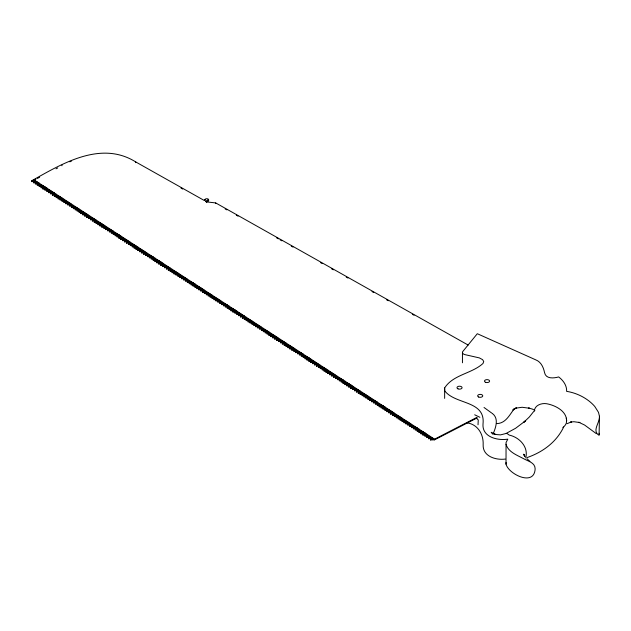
<?xml version="1.0" encoding="UTF-8"?>
<svg xmlns="http://www.w3.org/2000/svg" width="631" height="631" viewBox="0 0 631 631"><rect width="100%" height="100%" fill="white"/><g stroke="black" fill="none" stroke-linecap="round" stroke-linejoin="round"><path stroke-width="0.95" d="M599.45 416.239C600.065 422.683 591.515 430.768 599.095 435.351L599.45 416.239L598.496 412.358L594.796 406.506A63.218 36.503 0 0 0 588.668 400.756C582.239 395.866 574.596 392.616 566.622 391.354A39.777 22.968 0 0 0 558.656 376.928C553.852 378.324 545.839 379.152 544.561 372.645C543.496 367.337 541.019 361.76 535.545 359.757L477.304 333.712L462.846 351.435A4.125 2.382 0 0 0 464.913 354.63L479.308 357.887L482.597 359.654L483.725 361.516L482.991 363.472C471.743 373.749 453.113 374.554 444.642 387.955L444.642 398.39M506.023 444.256C508.286 452.096 517.041 455.14 523.564 458.666C527.973 461.214 535.143 462.555 535.143 468.904C534.291 486.809 508.61 474.236 506.023 464.187L506.054 442.544L507.813 439.144C497.433 440.809 481.887 436.999 483.023 423.937C485.578 400.164 455.196 404.794 444.768 390.881L444.642 387.955M506.023 464.187L506.054 462.476M478.022 424.797L478.259 419.923L476.334 418.164M534.315 411.388C534.37 405.331 541.477 402.862 546.588 403.722C555.761 405.347 568.547 411.917 566.315 423.149A12.462 10.569 63.6 0 1 562.868 427.495M493.142 433.899C495.729 427.566 499.058 418.566 492.425 413.526M204.87 200.327L204.996 199.467A1.885 1.088 0 0 1 208.191 199.065A1.885 1.088 0 0 1 207.165 200.855L206.865 200.879A5.166 2.981 0 0 0 205.588 201.25L206.708 201.904L215.707 202.93L468.163 345.062M204.933 200.232L204.996 200.122A1.885 1.088 0 0 1 205.532 199.633M204.933 199.577L204.823 199.727A6.846 3.952 0 0 1 204.058 200.366L135.775 161.962C101.749 140.658 63.92 162.561 33.719 179.646M563.649 427.069C556.416 442.197 542.565 452.253 526.995 457.609M533.66 411.538L529.338 416.988L523.698 422.391L525.292 420.972L515.622 428.26L506.314 433.339M566.315 418.14L566.693 420.735M34.737 181.499L31.55 181.618L31.55 180.955L33.632 179.59L434.538 439.184L476.492 417.588M36.637 182.73L33.451 182.848L33.451 182.185L35.533 180.821L31.55 180.955M38.538 183.96L35.352 184.078L35.352 183.416L37.434 182.051L33.451 182.185M37.253 184.646L41.236 184.504L41.236 185.167L37.253 185.301L37.253 184.646L39.335 183.274L39.335 183.936M39.146 185.877L43.137 185.735L43.137 186.397L39.146 186.531L39.146 185.877L41.236 184.504M41.047 187.107L45.03 186.965L45.03 187.628L41.047 187.762L41.047 187.107L43.137 185.735M42.947 188.338L46.931 188.196L46.931 188.85L42.947 188.992L42.947 188.338L45.03 186.965M42.947 188.992L44.336 188.077M44.848 189.568L48.832 189.426L48.832 190.081L44.848 190.223L44.848 189.568L46.931 188.196M46.749 190.799L50.732 190.657L50.732 191.311L46.749 191.453L46.749 190.799L48.832 189.426M48.65 192.029L52.633 191.887L52.633 192.542L48.65 192.684L48.65 192.029L50.732 190.657M50.543 193.26L54.534 193.118L54.534 193.772L50.543 193.914L50.543 193.26L52.633 191.887M52.444 194.49L56.435 194.348L56.435 195.003L52.444 195.145L52.444 194.49L54.534 193.118M52.444 195.145L54.534 193.772M54.345 195.72L58.328 195.578L58.328 196.233L54.345 196.375L54.345 195.72L56.435 194.348M54.345 196.375L56.435 195.003M56.246 196.951L60.229 196.809L60.229 197.464L56.246 197.606L56.246 196.951L58.328 195.578M56.246 197.606L58.328 196.233M61.333 198.726L58.147 198.836L58.147 198.181L60.229 196.809M58.147 198.836L60.229 197.464M63.234 199.956L60.048 200.066L60.048 199.412L62.13 198.039L58.147 198.181M65.135 201.186L61.948 201.297L61.948 200.642L64.031 199.27L60.048 199.412M67.036 202.417L63.841 202.527L63.841 201.873L65.932 200.5L61.948 200.642M68.929 203.647L65.742 203.758L65.742 203.103L67.832 201.731L63.841 201.873M70.83 204.878L67.643 204.988L67.643 204.334L69.725 202.961L65.742 203.103M72.731 206.1L69.544 206.219L69.544 205.564L71.626 204.192L67.643 204.334M74.632 207.331L71.445 207.449L71.445 206.794L73.527 205.422L69.544 205.564M76.532 208.561L73.346 208.68L73.346 208.025L75.428 206.652L75.428 207.307M79.23 209.768L75.247 209.91L75.247 209.255L77.329 207.883L73.346 208.025M81.131 210.999L77.14 211.14L77.14 210.486L79.23 209.113L75.247 209.255M83.024 212.229L79.041 212.371L79.041 211.708L81.131 210.344L77.14 210.486M84.925 213.459L80.942 213.601L80.942 212.939L83.024 211.574L79.041 211.708M80.942 213.601L82.33 212.686M86.826 214.69L82.842 214.832L82.842 214.169L84.925 212.805L80.942 212.939M82.842 214.832L84.231 213.917M88.726 215.92L84.743 216.054L84.743 215.4L86.826 214.035L82.842 214.169M84.743 216.054L86.132 215.147M86.644 216.63L90.627 216.488L88.537 217.861L88.537 218.515L90.627 217.151L86.644 217.285L86.644 216.63L88.726 215.258L84.743 215.4M86.644 217.285L88.032 216.378M90.438 219.091L94.429 218.949L92.339 220.322L92.339 220.976L94.429 219.604L90.438 219.746L90.438 219.091L92.528 217.719L88.537 217.861M90.438 219.746L92.528 218.381L88.537 218.515M94.24 221.552L98.223 221.41L96.141 222.782L96.141 223.437L98.223 222.065L94.24 222.207L94.24 221.552L96.322 220.18L92.339 220.322M94.24 222.207L96.322 220.834L92.339 220.976M98.042 224.013L102.025 223.871L99.943 225.243L99.943 225.898L102.025 224.526L98.042 224.668L98.042 224.013L100.124 222.64L96.141 222.782M98.042 224.668L100.124 223.295L96.141 223.437M105.03 227.018L101.836 227.128L101.836 226.474L103.926 225.101L99.943 225.243M101.836 227.128L103.926 225.756L99.943 225.898M106.923 228.248L103.736 228.359L103.736 227.704L105.827 226.332L101.836 226.474M108.824 229.479L105.637 229.589L105.637 228.935L107.72 227.562L103.736 227.704M110.725 230.709L107.538 230.82L107.538 230.165L109.62 228.793L105.637 228.935M112.626 231.94L109.439 232.05L109.439 231.396L111.521 230.023L107.538 230.165M111.34 232.626L115.323 232.484L115.323 233.139L111.34 233.281L111.34 232.626L113.422 231.254L113.422 231.908M113.241 233.856L117.224 233.715L117.224 234.369L113.241 234.511L113.241 233.856L115.323 232.484M115.134 235.087L119.125 234.945L119.125 235.6L115.134 235.742L115.134 235.087L117.224 233.715M121.018 236.83L117.035 236.972L117.035 236.317L119.125 234.945M122.919 238.061L118.936 238.202L118.936 237.548L121.018 236.175L117.035 236.317M118.936 238.202L120.324 237.288M124.82 239.291L120.836 239.433L120.836 238.778L122.919 237.406L118.936 237.548M120.836 239.433L122.225 238.518M126.721 240.521L122.737 240.663L122.737 240.009L124.82 238.636L120.836 238.778M122.737 240.663L124.126 239.748M124.638 241.239L128.621 241.097L126.531 242.462L126.531 243.124L128.621 241.752L124.638 241.894L124.638 241.239L126.721 239.867L122.737 240.009M124.638 241.894L126.026 240.979M128.432 243.692L132.423 243.558L130.333 244.923L130.333 245.585L132.423 244.213L128.432 244.355L128.432 243.692L130.522 242.328L126.531 242.462M128.432 244.355L130.522 242.982L126.531 243.124M132.234 246.153L136.217 246.011L134.135 247.384L134.135 248.038L136.217 246.674L132.234 246.808L132.234 246.153L134.316 244.789L130.333 244.923M132.234 246.808L134.316 245.443L130.333 245.585M136.036 248.614L140.019 248.472L137.937 249.844L137.937 250.499L140.019 249.135L136.036 249.269L136.036 248.614L138.118 247.242L134.135 247.384M136.036 249.269L138.118 247.904L134.135 248.038M139.83 251.075L143.821 250.933L141.73 252.305L141.73 252.96L143.821 251.588L139.83 251.73L139.83 251.075L141.92 249.702L137.937 249.844M139.83 251.73L141.92 250.357L137.937 250.499M143.631 253.536L147.615 253.394L145.532 254.766L145.532 255.421L147.615 254.048L143.631 254.19L143.631 253.536L145.714 252.163L141.73 252.305M143.631 254.19L145.714 252.818L141.73 252.96M150.62 256.541L147.433 256.651L147.433 255.997L149.515 254.624L145.532 254.766M149.334 257.227L153.317 257.085L153.317 257.74L149.334 257.882L149.334 257.227L151.416 255.855L151.416 256.509M151.235 258.458L155.218 258.316L155.218 258.97L151.235 259.112L151.235 258.458L153.317 257.085M153.128 259.688L157.119 259.546L157.119 260.201L153.128 260.343L153.128 259.688L155.218 258.316M155.029 260.918L159.012 260.777L159.012 261.431L155.029 261.573L155.029 260.918L157.119 259.546M155.029 261.573L156.417 260.658M156.93 262.149L160.913 262.007L160.913 262.662L156.93 262.804L156.93 262.149L159.012 260.777M156.93 262.804L158.318 261.889M158.831 263.379L162.814 263.237L162.814 263.892L158.831 264.034L158.831 263.379L160.913 262.007M158.831 264.034L160.219 263.119M164.715 265.123L160.731 265.265L160.731 264.61L162.814 263.237M160.731 265.265L162.12 264.35M162.632 265.84L166.616 265.698L164.525 267.071L164.525 267.725L166.616 266.353L162.632 266.495L162.632 265.84L164.715 264.468L160.731 264.61M162.632 266.495L164.021 265.58M170.417 268.814L166.426 268.956L166.426 268.301L168.516 266.929L164.525 267.071M166.426 268.956L167.822 268.041M172.31 270.044L168.327 270.186L168.327 269.532L170.417 268.159L166.426 268.301M168.327 270.186L169.715 269.271M174.211 271.275L170.228 271.417L170.228 270.762L172.31 269.39L168.327 269.532M170.228 271.417L171.616 270.502M176.112 272.505L172.129 272.647L172.129 271.993L174.211 270.62L170.228 270.762M172.129 272.647L173.517 271.732M178.013 273.736L174.03 273.878L174.03 273.215L176.112 271.851L172.129 271.993M174.03 273.878L175.418 272.963M179.914 274.966L175.931 275.108L175.931 274.446L178.013 273.081L174.03 273.215M181.018 276.22L177.824 276.339L177.824 275.676L179.914 274.311L175.931 274.446M182.911 277.451L179.725 277.561L179.725 276.906L181.815 275.542L177.824 275.676M184.812 278.681L181.625 278.792L181.625 278.137L183.708 276.764L179.725 276.906M186.713 279.912L183.526 280.022L183.526 279.367L185.609 277.995L181.625 278.137M188.614 281.142L185.427 281.252L185.427 280.598L187.51 279.225L183.526 279.367M187.328 281.828L191.311 281.686L191.311 282.341L187.328 282.483L187.328 281.828L189.41 280.456L189.41 281.11M189.229 283.059L193.212 282.917L193.212 283.571L189.229 283.713L189.229 283.059L191.311 281.686M191.122 284.289L195.113 284.147L195.113 284.802L191.122 284.944L191.122 284.289L193.212 282.917M193.023 285.52L197.006 285.378L197.006 286.032L193.023 286.174L193.023 285.52L195.113 284.147M194.924 286.75L198.907 286.608L198.907 287.263L194.924 287.405L194.924 286.75L197.006 285.378M196.825 287.981L200.808 287.839L200.808 288.493L196.825 288.635L196.825 287.981L198.907 286.608M198.726 289.211L202.709 289.069L202.709 289.724L198.726 289.866L198.726 289.211L200.808 287.839M200.626 290.441L204.61 290.299L204.61 290.954L200.626 291.096L200.626 290.441L202.709 289.069M202.519 291.672L206.511 291.53L206.511 292.185L202.519 292.327L202.519 291.672L204.61 290.299M202.519 292.327L204.61 290.954M207.607 293.447L204.42 293.557L204.42 292.902L206.511 291.53M204.42 293.557L206.511 292.185M209.508 294.677L206.321 294.787L206.321 294.133L208.411 292.76L204.42 292.902M211.409 295.907L208.222 296.018L208.222 295.363L210.304 293.991L206.321 294.133M213.31 297.138L210.123 297.248L210.123 296.594L212.205 295.221L208.222 295.363M215.21 298.368L212.024 298.479L212.024 297.824L214.106 296.452L210.123 296.594M217.111 299.591L213.925 299.709L213.925 299.055L216.007 297.682L212.024 297.824M219.012 300.821L215.818 300.94L215.818 300.285L217.908 298.913L213.925 299.055M220.905 302.052L217.719 302.17L217.719 301.515L219.809 300.143L215.818 300.285M222.806 303.282L219.62 303.401L219.62 302.746L221.702 301.373L217.719 301.515M224.707 304.513L221.52 304.631L221.52 303.968L223.603 302.604L219.62 302.746M226.608 305.743L223.421 305.861L223.421 305.199L225.504 303.834L221.52 303.968M225.322 306.429L229.305 306.295L229.305 306.95L225.322 307.092L225.322 306.429L227.405 305.065L227.405 305.719M227.223 307.66L231.206 307.518L231.206 308.18L227.223 308.322L227.223 307.66L229.305 306.295M229.116 308.89L233.107 308.748L233.107 309.411L229.116 309.545L229.116 308.89L231.206 307.518M231.017 310.121L235 309.979L235 310.641L231.017 310.775L231.017 310.121L233.107 308.748M231.017 310.775L232.405 309.868M232.918 311.351L236.901 311.209L236.901 311.872L232.918 312.006L232.918 311.351L235 309.979M232.918 312.006L234.306 311.091M234.819 312.582L238.802 312.44L238.802 313.094L234.819 313.236L234.819 312.582L236.901 311.209M236.72 313.812L240.703 313.67L240.703 314.325L236.72 314.467L236.72 313.812L238.802 312.44M238.621 315.043L242.604 314.901L242.604 315.555L238.621 315.697L238.621 315.043L240.703 313.67M240.514 316.273L244.505 316.131L244.505 316.786L240.514 316.928L240.514 316.273L242.604 314.901M240.514 316.928L242.604 315.555M242.414 317.503L246.405 317.361L246.405 318.016L242.414 318.158L242.414 317.503L244.505 316.131M242.414 318.158L244.505 316.786M244.315 318.734L248.298 318.592L246.216 319.964L246.216 320.619L248.298 319.247L244.315 319.389L244.315 318.734L246.405 317.361M244.315 319.389L246.405 318.016M251.304 321.739L248.117 321.849L248.117 321.195L250.199 319.822L246.216 319.964M248.117 321.849L250.199 320.477L246.216 320.619M253.205 322.969L250.018 323.08L250.018 322.425L252.1 321.053L248.117 321.195M255.105 324.2L251.919 324.31L251.919 323.656L254.001 322.283L250.018 322.425M257.006 325.43L253.812 325.541L253.812 324.886L255.902 323.514L251.919 323.656M258.899 326.661L255.713 326.771L255.713 326.117L257.803 324.744L253.812 324.886M260.8 327.891L257.614 328.002L257.614 327.347L259.696 325.975L255.713 326.117M262.701 329.122L259.515 329.232L259.515 328.577L261.597 327.205L257.614 327.347M264.602 330.344L261.415 330.463L261.415 329.808L263.498 328.435L259.515 328.577M267.299 331.551L263.316 331.693L263.316 331.038L265.399 329.666L265.399 330.321M269.2 332.782L265.217 332.923L265.217 332.269L267.299 330.896L263.316 331.038M271.101 334.012L267.11 334.154L267.11 333.499L269.2 332.127L265.217 332.269M272.994 335.242L269.011 335.384L269.011 334.73L271.101 333.357L267.11 333.499M269.011 335.384L270.399 334.469M274.895 336.473L270.912 336.615L270.912 335.952L272.994 334.588L269.011 334.73M270.912 336.615L272.3 335.7M276.796 337.703L272.813 337.845L272.813 337.183L274.895 335.818L270.912 335.952M272.813 337.845L274.201 336.93M274.714 338.413L278.697 338.271L276.615 339.644L276.615 340.298L278.697 338.934L274.714 339.076L274.714 338.413L276.796 337.049L272.813 337.183M274.714 339.076L276.102 338.161M278.508 340.874L282.499 340.732L280.409 342.105L280.409 342.759L282.499 341.395L278.508 341.529L278.508 340.874L280.598 339.502L276.615 339.644M278.508 341.529L280.598 340.164L276.615 340.298M282.309 343.335L286.293 343.193L284.21 344.565L284.21 345.22L286.293 343.848L282.309 343.99L282.309 343.335L284.4 341.963L280.409 342.105M282.309 343.99L284.4 342.625L280.409 342.759M286.111 345.796L290.094 345.654L288.012 347.026L288.012 347.681L290.094 346.309L286.111 346.451L286.111 345.796L288.193 344.423L284.21 344.565M286.111 346.451L288.193 345.078L284.21 345.22M289.913 348.257L293.896 348.115L291.806 349.487L291.806 350.142L293.896 348.769L289.913 348.911L289.913 348.257L291.995 346.884L288.012 347.026M289.913 348.911L291.995 347.539L288.012 347.681M296.893 351.262L293.707 351.372L293.707 350.718L295.797 349.345L291.806 349.487M298.794 352.492L295.608 352.603L295.608 351.948L297.69 350.576L293.707 350.718M300.695 353.723L297.509 353.833L297.509 353.179L299.591 351.806L295.608 351.948M299.409 354.409L303.393 354.267L303.393 354.922L299.409 355.064L299.409 354.409L301.492 353.037L301.492 353.691M301.31 355.639L305.294 355.498L305.294 356.152L301.31 356.294L301.31 355.639L303.393 354.267M303.211 356.87L307.194 356.728L307.194 357.383L303.211 357.525L303.211 356.87L305.294 355.498M305.104 358.1L309.095 357.958L309.095 358.613L305.104 358.755L305.104 358.1L307.194 356.728M305.104 358.755L306.5 357.84M310.988 359.844L307.005 359.985L307.005 359.331L309.095 357.958M307.005 359.985L308.393 359.071M312.889 361.074L308.906 361.216L308.906 360.561L310.988 359.189L307.005 359.331M308.906 361.216L310.294 360.301M314.79 362.304L310.807 362.446L310.807 361.792L312.889 360.419L308.906 360.561M310.807 362.446L312.195 361.531M312.708 363.022L316.691 362.88L314.609 364.253L314.609 364.907L316.691 363.535L312.708 363.677L312.708 363.022L314.79 361.65L310.807 361.792M312.708 363.677L314.096 362.762M316.502 365.483L320.493 365.341L318.403 366.706L318.403 367.368L320.493 365.996L316.502 366.138L316.502 365.483L318.592 364.111L314.609 364.253M316.502 366.138L318.592 364.765L314.609 364.907M320.303 367.936L324.287 367.802L322.204 369.167L322.204 369.829L324.287 368.457L320.303 368.599L320.303 367.936L322.394 366.572L318.403 366.706M320.303 368.599L322.394 367.226L318.403 367.368M324.105 370.397L328.088 370.255L326.006 371.627L326.006 372.282L328.088 370.918L324.105 371.052L324.105 370.397L326.188 369.032L322.204 369.167M324.105 371.052L326.188 369.687L322.204 369.829M327.907 372.858L331.89 372.716L329.8 374.088L329.8 374.743L331.89 373.378L327.907 373.513L327.907 372.858L329.989 371.485L326.006 371.627M327.907 373.513L329.989 372.148L326.006 372.282M331.701 375.319L335.684 375.177L333.602 376.549L333.602 377.204L335.684 375.831L331.701 375.973L331.701 375.319L333.791 373.946L329.8 374.088M331.701 375.973L333.791 374.601L329.8 374.743M338.689 378.324L335.503 378.434L335.503 377.78L337.585 376.407L333.602 376.549M335.503 378.434L337.585 377.062L333.602 377.204M337.404 379.01L341.387 378.868L341.387 379.523L337.404 379.665L337.404 379.01L339.486 377.638L339.486 378.292M339.304 380.241L343.288 380.099L343.288 380.753L339.304 380.895L339.304 380.241L341.387 378.868M341.205 381.471L345.189 381.329L345.189 381.984L341.205 382.126L341.205 381.471L343.288 380.099M343.098 382.701L347.089 382.56L347.089 383.214L343.098 383.356L343.098 382.701L345.189 381.329M343.098 383.356L344.494 382.441M344.999 383.932L348.982 383.79L348.982 384.445L344.999 384.587L344.999 383.932L347.089 382.56M344.999 384.587L346.387 383.672M346.9 385.162L350.883 385.02L350.883 385.675L346.9 385.817L346.9 385.162L348.982 383.79M346.9 385.817L348.288 384.902M348.801 386.393L352.784 386.251L352.784 386.906L348.801 387.048L348.801 386.393L350.883 385.02M348.801 387.048L350.189 386.133M354.685 388.136L350.702 388.278L350.702 387.623L352.784 386.251M350.702 388.278L352.09 387.363M356.586 389.366L352.603 389.508L352.603 388.854L354.685 387.481L350.702 387.623M352.603 389.508L353.991 388.593M358.487 390.597L354.496 390.739L354.496 390.084L356.586 388.712L352.603 388.854M354.496 390.739L355.892 389.824M360.388 391.827L356.397 391.969L356.397 391.315L358.487 389.942L354.496 390.084M356.397 391.969L357.793 391.054M361.484 393.081L358.298 393.2L358.298 392.545L360.388 391.173L356.397 391.315M358.298 393.2L359.686 392.285M363.385 394.312L360.198 394.43L360.198 393.776L362.281 392.403L358.298 392.545M360.198 394.43L361.587 393.515M365.286 395.542L362.099 395.661L362.099 395.006L364.182 393.634L360.198 393.776M367.187 396.773L364 396.891L364 396.236L366.083 394.864L362.099 395.006M369.088 398.003L365.901 398.122L365.901 397.459L367.983 396.094L364 396.236M370.989 399.234L367.794 399.352L367.794 398.689L369.884 397.325L365.901 397.459M372.882 400.464L369.695 400.582L369.695 399.92L371.785 398.555L367.794 398.689M374.782 401.695L371.596 401.805L371.596 401.15L373.678 399.786L369.695 399.92M376.683 402.925L373.497 403.035L373.497 402.381L375.579 401.008L371.596 401.15M375.398 403.611L379.381 403.469L379.381 404.132L375.398 404.266L375.398 403.611L377.48 402.239L377.48 402.901M377.299 404.842L381.282 404.7L381.282 405.354L377.299 405.496L377.299 404.842L379.381 403.469M379.192 406.072L383.183 405.93L383.183 406.585L379.192 406.727L379.192 406.072L381.282 404.7M379.192 406.727L380.588 405.812M381.092 407.303L385.084 407.161L385.084 407.815L381.092 407.957L381.092 407.303L383.183 405.93M382.993 408.533L386.977 408.391L386.977 409.046L382.993 409.188L382.993 408.533L385.084 407.161M384.894 409.764L388.877 409.622L388.877 410.276L384.894 410.418L384.894 409.764L386.977 408.391M386.795 410.994L390.778 410.852L390.778 411.507L386.795 411.649L386.795 410.994L388.877 409.622M388.696 412.224L392.679 412.082L392.679 412.737L388.696 412.879L388.696 412.224L390.778 410.852M390.597 413.455L394.58 413.313L394.58 413.968L390.597 414.11L390.597 413.455L392.679 412.082M390.597 414.11L392.679 412.737M392.49 414.685L396.481 414.543L396.481 415.198L392.49 415.34L392.49 414.685L394.58 413.313M392.49 415.34L394.58 413.968M397.577 416.46L394.391 416.57L394.391 415.916L396.481 414.543M394.391 416.57L396.481 415.198M399.478 417.69L396.292 417.801L396.292 417.146L398.374 415.774L394.391 415.916M401.379 418.921L398.193 419.031L398.193 418.377L400.275 417.004L396.292 417.146M403.28 420.151L400.093 420.262L400.093 419.607L402.176 418.235L398.193 418.377M405.181 421.382L401.994 421.492L401.994 420.838L404.077 419.465L400.093 419.607M407.082 422.612L403.895 422.723L403.895 422.068L405.978 420.696L401.994 420.838M408.983 423.835L405.788 423.953L405.788 423.298L407.878 421.926L403.895 422.068M410.876 425.065L407.689 425.184L407.689 424.529L409.779 423.156L405.788 423.298M412.777 426.296L409.59 426.414L409.59 425.759L411.672 424.387L407.689 424.529M414.677 427.526L411.491 427.644L411.491 426.99L413.573 425.617L409.59 425.759M413.392 428.212L417.375 428.078L417.375 428.733L413.392 428.875L413.392 428.212L415.474 426.848L415.474 427.502M415.293 429.443L419.276 429.309L419.276 429.963L415.293 430.105L415.293 429.443L417.375 428.078M417.186 430.673L421.177 430.539L421.177 431.194L417.186 431.336L417.186 430.673L419.276 429.309M419.087 431.904L423.078 431.762L423.078 432.424L419.087 432.566L419.087 431.904L421.177 430.539M419.087 432.566L420.483 431.651M420.987 433.134L424.971 432.992L424.971 433.655L420.987 433.789L420.987 433.134L423.078 431.762M420.987 433.789L422.376 432.882M426.872 434.885L422.888 435.019L422.888 434.365L424.971 432.992M422.888 435.019L424.277 434.112M428.772 436.108L424.789 436.25L424.789 435.595L426.872 434.223L422.888 434.365M426.69 436.826L430.673 436.684L428.591 438.056L428.591 438.711L430.673 437.338L426.69 437.48L426.69 436.826L428.772 435.453L424.789 435.595M477.367 417.793L434.538 439.846L430.484 439.941L430.484 439.286L432.574 437.914L428.591 438.056M430.484 439.941L432.574 438.569L428.591 438.711M567.095 423.669L571.434 421.887L570.566 422.1L573.863 421.713L579.913 422.565L578.769 422.265L584.566 425.018L596.374 433.686M35.849 179.204L33.719 180.3L33.632 179.59M37.371 178.415L39.658 177.24M56.025 168.816L57.729 167.941M69.836 161.836L71.579 160.96M208.467 199.956A1.885 1.088 0 0 1 207.165 201.51L206.787 201.549A5.442 3.139 0 0 0 205.974 201.754M496.897 423.598C505.857 423.33 509.674 414.599 514.431 408.572L512.853 409.976L516.576 407.902L515.33 408.225L522.137 407.271L529.527 408.249L528.581 408.005L532.572 409.148L534.891 410.513M35.352 183.416L39.335 183.274M71.445 206.794L75.428 206.652M109.439 231.396L113.422 231.254M145.532 255.421L148.719 255.31M147.433 255.997L151.416 255.855M164.525 267.725L168.516 267.583M185.427 280.598L189.41 280.456M223.421 305.199L227.405 305.065M261.415 329.808L265.399 329.666M291.806 350.142L295 350.031M297.509 353.179L301.492 353.037M335.503 377.78L339.486 377.638M373.497 402.381L377.48 402.239M411.491 426.99L415.474 426.848M430.484 439.286L434.475 439.144L434.538 439.846M505.313 459.076C495.761 460.33 482.612 456.347 483.149 444.8C483.677 434.601 477.959 424.324 466.972 422.849M474.678 414.796L479.868 417.296M225.157 208.908L226.868 209.871M236.317 215.195L238.037 216.157M276.678 237.911L278.389 238.881M280.109 239.843L281.828 240.813M291.27 246.129L292.989 247.1M320.469 262.567L322.181 263.537M331.63 268.853L333.349 269.823M346.23 277.072L347.941 278.042M371.99 291.577L373.702 292.539M386.582 299.796L388.302 300.758M412.343 314.301L414.062 315.263M180.987 188.077L182.698 189.04M484.024 407.484L491.88 413.171M526.924 458.666L529.906 461.419M524.834 456.276L523.58 454.186L524.747 456.371L524.329 454.659L524.606 456.323M492.701 434.089L491.178 432.298L495.027 434.27L493.899 433.986L497.023 434.609L500.533 434.877L505.502 433.631A12.659 3.21 55.7 0 1 509.209 435.082C519.518 437.322 528.746 447.048 525.702 457.94M599.127 433.245L599.45 434.294M462.452 352.35L462.452 362.793M215.707 202.93L215.707 203.584M206.865 200.879L206.865 201.541M206.708 201.904L206.708 202.559M135.775 161.962L135.775 162.624M61.972 165.101L61.972 165.756M207.82 199.538A1.885 1.088 0 0 1 208.191 199.719M485.539 382.291A2.556 1.475 0 0 0 489.585 381.258A2.556 1.475 0 0 0 486.004 379.752A2.556 1.475 0 0 0 485.539 382.291M458.027 388.862A2.556 1.475 0 0 0 462.066 387.828A2.556 1.475 0 0 0 458.492 386.33A2.556 1.475 0 0 0 458.027 388.862M478.708 397.041A2.556 1.475 0 0 0 482.747 396A2.556 1.475 0 0 0 479.174 394.501A2.556 1.475 0 0 0 478.708 397.041"/></g></svg>
